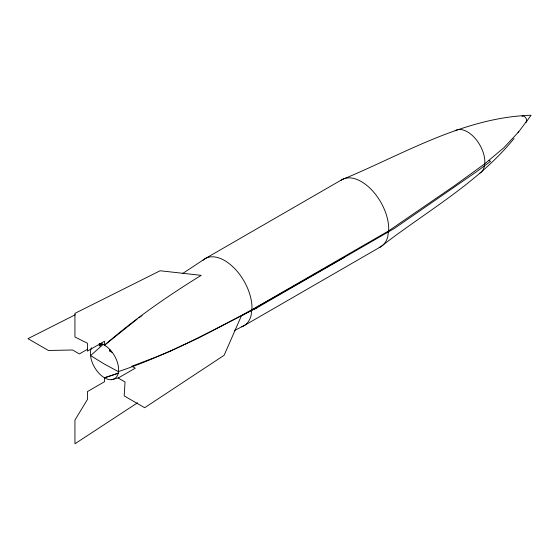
<?xml version="1.0" encoding="UTF-8"?>
<svg xmlns="http://www.w3.org/2000/svg" width="559" height="559" viewBox="0 0 559 559"><rect width="100%" height="100%" fill="white"/><g stroke="black" fill="none" stroke-linecap="round" stroke-linejoin="round"><path stroke-width="0.84" d="M518.018 132.672L518.633 131.889L503.911 147.695L484.611 163.934L453.789 186.217L388.491 231L251.753 309.938C208.514 333.003 164.961 355.943 118.368 371.602L104.505 364.154L90.628 355.587L102.884 344.644M518.598 131.959L525.844 122.246M526.326 121.855L531.05 115.231C462.929 117.418 403.263 154.375 341.947 179.663L205.216 258.607L182.681 273.484M525.733 122.491L525.935 122.218A3.494 2.019 60 0 0 525.691 117.795A3.494 2.019 60 0 0 522.05 116.531M514.091 138.464C477.659 183.317 425.706 211.686 380.7 246.778L243.969 325.722L234.361 330.53M102.409 343.785L99.865 346.056L99.062 345.595L101.472 343.457M104.498 345.203C134.579 319.049 167.274 296.179 201.219 275.342L160.098 270.766L74.941 313.361L74.941 337.007L87.428 343.233L87.428 351.122L104.498 341.263L104.498 345.203L137.088 319.161M138.925 317.798L142.007 315.535M137.535 402.801L74.941 443.769L74.941 420.116L87.428 399.468L87.428 391.586L104.498 381.734L104.498 377.793A19.956 11.522 60 0 1 90.872 357.844L90.39 353.351A19.956 11.522 60 0 1 91.466 347.74M87.546 349.221L79.385 353.938L72.558 349.997L48.43 350.486L27.95 338.663L75.311 314.745M254.471 309.211L394.43 228.4L477.016 171.375L490.557 161.341L488.992 160.503M344.037 257.496L241.369 315.898L224.131 355.272L144.669 407.721L124.182 395.898L125.034 381.965L118.208 378.024L135.278 368.171L132.259 366.424M257.699 307.345L197.837 338.321L170.369 351.143M170.195 351.22L157.1 356.6M156.359 356.894L139.54 363.329M131.861 366.201L138.751 363.629M118.62 373.07L104.498 377.793A19.956 11.522 60 0 0 118.131 373.587L118.606 369.646A19.956 11.522 60 0 0 99.097 343.331M117.865 373.391L104.498 377.793M525.425 122.372L525.935 122.218M111.555 379.68L118.431 377.828M109.85 349.354A12.382 7.148 60 0 0 109.718 351.031L112.625 352.715M109.85 350.738A16.113 9.3 0 0 1 109.718 351.031M202.547 260.648A38.753 22.374 60 0 1 233.159 267.055A38.753 22.374 60 0 1 251.997 307.981L251.061 315.632A38.753 22.374 60 0 1 241.677 326.763M340.564 180.592A38.753 22.374 60 0 1 370.862 189.068A38.753 22.374 60 0 1 388.729 229.043L387.792 236.688A38.753 22.374 60 0 1 379.205 247.518M455.18 130.652A24.582 14.192 60 0 1 474.123 137.234A24.582 14.192 60 0 1 484.849 161.977L484.262 166.827A24.582 14.192 60 0 1 479.762 173.227"/></g></svg>
